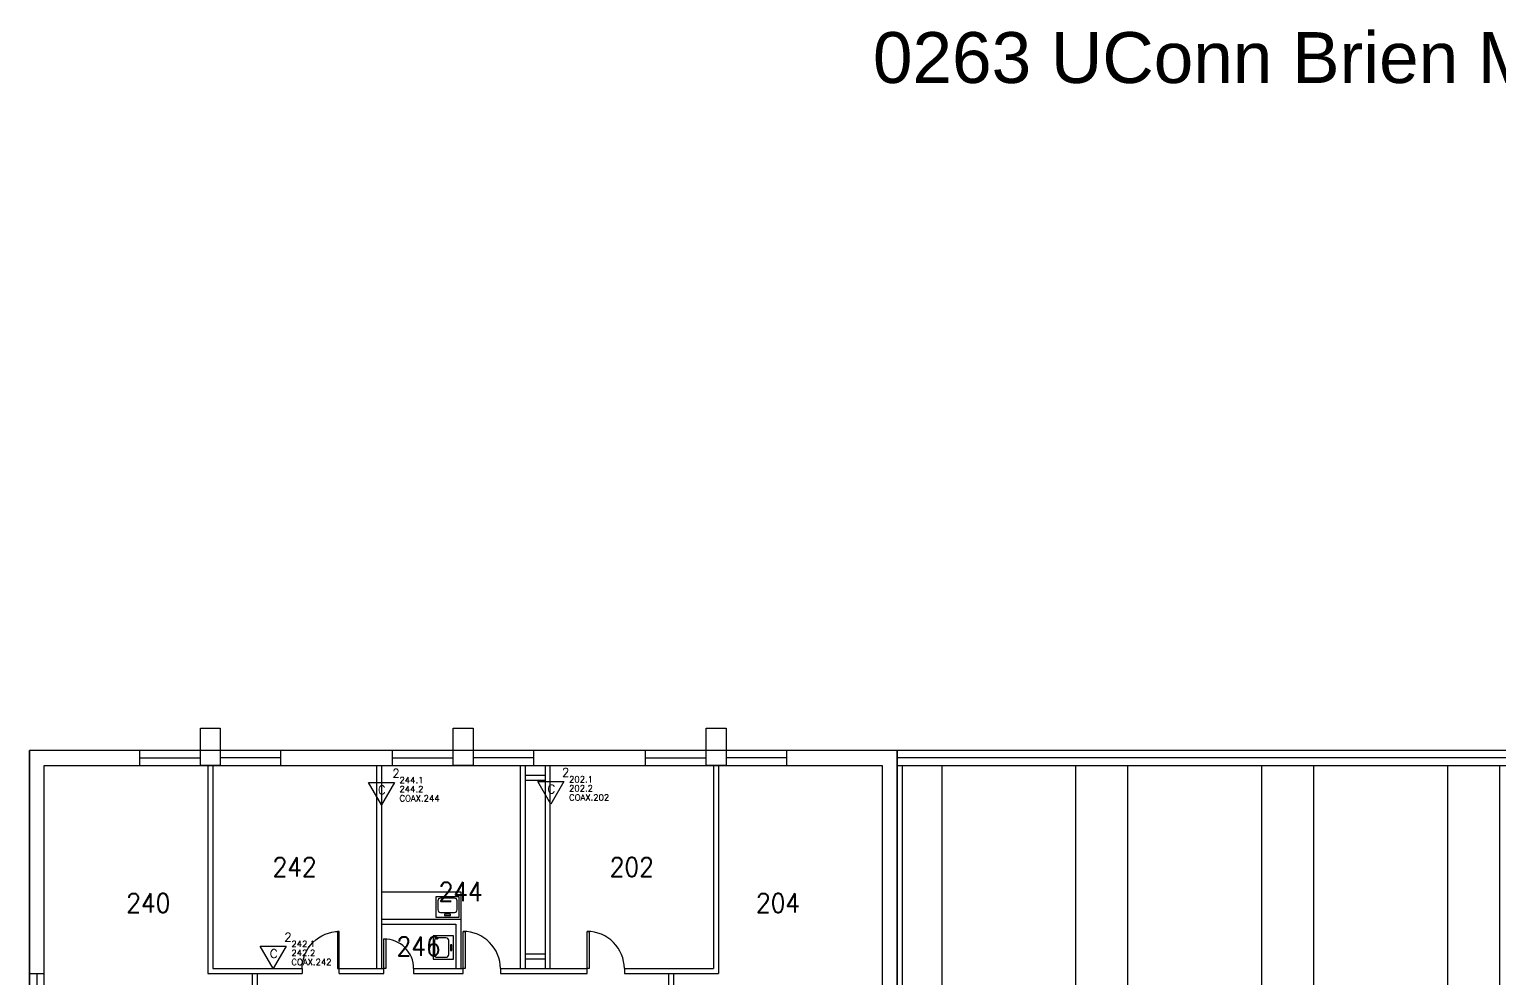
# Model space of a CAD drawing. Header units: inches. Extents: x -460 to 10305, y -938 to 5356.
# Drawn here: x 4036 to 5222, y 1107 to 1873 of the extents above; entities that cross this region are included whole.
import ezdxf
from ezdxf.enums import TextEntityAlignment as Align

# ---------------------------------------------------------------- set-up
doc = ezdxf.new("R2010")
doc.units = ezdxf.units.IN
doc.header["$MEASUREMENT"] = 0
doc.set_wipeout_variables(frame=1)
for name, color, linetype in [('01-0263-02-DWG-BFP-ARCH$0$SP-CASEHIDE', 11, 'Continuous'), ('01-0263-02-DWG-BFP-ARCH$0$SP-DOORS', 5, 'Continuous'), ('01-0263-02-DWG-BFP-ARCH$0$SP-FIXT', 35, 'Continuous'), ('01-0263-02-DWG-BFP-ARCH$0$SP-GROSS', 30, 'Continuous'), ('01-0263-02-DWG-BFP-ARCH$0$SP-RMNO', 7, 'Continuous'), ('01-0263-02-DWG-BFP-ARCH$0$SP-ROOM', 7, 'Continuous'), ('01-0263-02-DWG-BFP-ARCH$0$SP-SITE', 3, 'Continuous'), ('01-0263-02-DWG-BFP-ARCH$0$SP-WALL', 7, 'Continuous'), ('01-0263-02-DWG-BFP-ARCH$0$SP-WINDOWS', 6, 'Continuous'), ('01-0263-03-DWG-BFP-ARCH$0$SP-PRINT_TEXT', 250, 'Continuous'), ('T-Comm-E', 1, 'Continuous')]:
    doc.layers.add(name, color=color, linetype=linetype)
doc.layers.get('01-0263-02-DWG-BFP-ARCH$0$SP-ROOM').off()
doc.styles.add('01-0263-02-DWG-BFP-ARCH$0$ROMANS', font='ROMANS.shx', dxfattribs={"width": 0.9})
doc.styles.add('01-0263-03-DWG-BFP-ARCH$0$ARIAL', font='ARIAL', dxfattribs={"height": 0.2})
doc.styles.add('3-32', font='SIMPLEX.shx', dxfattribs={"height": 9})

# ---------------------------------------------------------------- blocks, each defined once
blk = doc.blocks.new('01-0263-02-DWG-BFP-ARCH$0$DOR00')
at = {"color": 0}
for p, q in [((0, 1), (0, 0)), ((1, 0), (1, 1))]:
    blk.add_line(p, q, dxfattribs=at)
blk = doc.blocks.new('01-0263-02-DWG-BFP-ARCH$0$DOR01')
at = {"color": 0}
for p, q in [((1, 1), (0, 1)), ((0, 1), (0, 0)), ((1, 0), (1, 1)), ((0, 0), (1, 0))]:
    blk.add_line(p, q, dxfattribs=at)
blk = doc.blocks.new('01-0263-02-DWG-BFP-ARCH$0$S')
for p, q in [((4.1, 17.7, 36), (4.1, 8.7, 36)), ((21.3, 20.6, 36), (7, 20.6, 36)), ((24.2, 8.7, 36), (24.2, 17.7, 36)), ((7, 5.8, 36), (21.3, 5.8, 36))]:
    blk.add_line(p, q)
at = {"elevation": 36}
for points in [[(2.2, 1.1), (26.2, 1.1), (26.2, 22.1), (2.2, 22.1)], [(11.2, 2.6), (17.1, 2.6), (17.1, 4.1), (11.2, 4.1)]]:
    blk.add_lwpolyline(points, close=True, dxfattribs=at)
for centre, start, end in [((7, 17.7, 36), 90, 180), ((21.3, 17.7, 36), 0, 90), ((7, 8.7, 36), 180, 270), ((21.3, 8.7, 36), 270, 0)]:
    blk.add_arc(centre, 2.88, start, end)
blk = doc.blocks.new('01-0263-02-DWG-BFP-ARCH$0$FMGRM1')
at = {"style": '01-0263-02-DWG-BFP-ARCH$0$ROMANS', "width": 0.9}
for tag, p in [('DATA1', (0, -0.443)), ('DATA2', (0, -0.602)), ('DATA3', (0, -0.762)), ('DATA4', (0, -0.921)), ('DATA5', (0, -1.081))]:
    blk.add_attdef(tag, text='', height=0.117, dxfattribs=at).set_placement(p, align=Align.CENTER)
at = {"linetype": 'Continuous'}
blk.add_wipeout([(-0.375, -0.125), (0.375, -0.125), (0.375, 0.125), (-0.375, 0.125)], dxfattribs=at)
at = {"style": '01-0263-02-DWG-BFP-ARCH$0$ROMANS', "width": 0.9}
blk.add_attdef('RMAREA', text='', height=0.117, dxfattribs=at).set_placement((0, -0.284), align=Align.CENTER)
at = {"layer": '01-0263-02-DWG-BFP-ARCH$0$SP-RMNO', "style": '01-0263-02-DWG-BFP-ARCH$0$ROMANS', "width": 0.9}
blk.add_attdef('RMNUMB', text='', height=0.16, dxfattribs=at).set_placement((0, 0), align=Align.MIDDLE)
blk = doc.blocks.new('01-0263-02-DWG-BFP-ARCH', base_point=(1295.2, 1353.4))
at = {"layer": '01-0263-02-DWG-BFP-ARCH$0$SP-CASEHIDE'}
for p, q in [((1579.2, 2527.4), (1643.2, 2527.4)), ((1643.2, 2527.4), (1643.2, 2505.4))]:
    blk.add_line(p, q, dxfattribs=at)
at = {"layer": '01-0263-02-DWG-BFP-ARCH$0$SP-DOORS'}
for points in [[(1515.2, 2465.4, -0.414214), (1545.2, 2495.4, -0.414214)], [(1675.2, 2465.4, 0.414214), (1645.2, 2495.4, 0.414214)], [(1775.2, 2465.4, 0.414214), (1745.2, 2495.4, 0.414214)], [(1605.2, 2465.4, 0.414214), (1581.2, 2489.4, 0.414214)]]:
    blk.add_lwpolyline(points, format="xyb", dxfattribs=at)
at = {"layer": '01-0263-02-DWG-BFP-ARCH$0$SP-GROSS'}
blk.add_lwpolyline([(1995.2, 2641.4), (1295.2, 2641.4), (1295.2, 1353.4), (1995.1, 1353.5), (1995, 1373.7), (1995.2, 2641.4)], close=True, dxfattribs=at)
at = {"layer": '01-0263-02-DWG-BFP-ARCH$0$SP-SITE'}
for p, q in [((2031.2, 2629.4), (2031.2, 2377.4)), ((2031.2, 2629.4), (2139.2, 2629.4)), ((2139.2, 2629.4), (2139.2, 2377.4)), ((2181.2, 2629.4), (2181.2, 2377.4)), ((2289.2, 2629.4), (2289.2, 2377.4)), ((2331.2, 2629.4), (2331.2, 2377.4)), ((2439.2, 2629.4), (2439.2, 2377.4)), ((2481.2, 2629.4), (2481.2, 2377.4))]:
    blk.add_line(p, q, dxfattribs=at)
for points in [[(2533.2, 2641.4), (2421.7, 2641.4), (1995.2, 2641.4)], [(2533.2, 2635.4), (1995.2, 2635.4)], [(1995.2, 2629.4), (2421.7, 2629.4), (2533.2, 2629.4)]]:
    blk.add_lwpolyline(points, dxfattribs=at)
at = {"layer": '01-0263-02-DWG-BFP-ARCH$0$SP-WALL'}
for p, q in [((1433.2, 2659.4), (1449.2, 2659.4)), ((1433.2, 2629.4), (1433.2, 2659.4)), ((1449.2, 2659.4), (1449.2, 2629.4)), ((1637.2, 2629.4), (1637.2, 2659.4)), ((1637.2, 2659.4), (1653.2, 2659.4)), ((1653.2, 2659.4), (1653.2, 2629.4)), ((1841.2, 2659.4), (1857.2, 2659.4)), ((1841.2, 2629.4), (1841.2, 2659.4)), ((1857.2, 2659.4), (1857.2, 2629.4)), ((1384.2, 2629.4), (1384.2, 2641.4)), ((1498.2, 2629.4), (1498.2, 2641.4)), ((1588.2, 2629.4), (1588.2, 2641.4)), ((1702.2, 2629.4), (1702.2, 2641.4)), ((1792.2, 2629.4), (1792.2, 2641.4)), ((1906.2, 2629.4), (1906.2, 2641.4)), ((1995.2, 2641.4), (1995.2, 1375.4)), ((1449.2, 2629.4), (1433.2, 2629.4)), ((1439.2, 2629.4), (1439.2, 2461.4)), ((1443.2, 2629.4), (1443.2, 2465.4)), ((1575.2, 2629.4), (1575.2, 2465.4)), ((1579.2, 2629.4), (1579.2, 2465.4)), ((1653.2, 2629.4), (1637.2, 2629.4)), ((1691.2, 2629.4), (1691.2, 2465.4)), ((1695.2, 2629.4), (1695.2, 2465.4)), ((1711.2, 2629.4), (1711.2, 2465.4)), ((1715.2, 2629.4), (1715.2, 2465.4)), ((1857.2, 2629.4), (1841.2, 2629.4)), ((1847.2, 2629.4), (1847.2, 2465.4)), ((1851.2, 2629.4), (1851.2, 2461.4)), ((1983.2, 2629.4), (1983.2, 1365.4)), ((1999.2, 2629.4), (1999.2, 1381.4)), ((1579.2, 2505.4), (1643.2, 2505.4)), ((1643.2, 2505.4), (1643.2, 2465.4)), ((1579.2, 2501.4), (1639.2, 2501.4)), ((1639.2, 2501.4), (1639.2, 2465.4)), ((1295.2, 2461.4), (1307.2, 2461.4)), ((1439.2, 2461.4), (1515.2, 2461.4)), ((1443.2, 2465.4), (1515.2, 2465.4)), ((1475.2, 2445.4), (1475.2, 2461.4)), ((1479.2, 2445.4), (1479.2, 2461.4)), ((1545.2, 2465.4), (1581.2, 2465.4)), ((1545.2, 2461.4), (1581.2, 2461.4)), ((1605.2, 2465.4), (1645.2, 2465.4)), ((1605.2, 2461.4), (1645.2, 2461.4)), ((1675.2, 2465.4), (1745.2, 2465.4)), ((1675.2, 2461.4), (1745.2, 2461.4)), ((1775.2, 2465.4), (1847.2, 2465.4)), ((1775.2, 2461.4), (1851.2, 2461.4)), ((1811.2, 2445.4), (1811.2, 2461.4)), ((1815.2, 2445.4), (1815.2, 2461.4))]:
    blk.add_line(p, q, dxfattribs=at)
for points in [[(1295.2, 1904.4), (1295.2, 2411.4), (1295.2, 2641.4)], [(1994.5, 2641.4), (1295.2, 2641.4)], [(1307.2, 1904.4), (1307.2, 2411.4), (1307.2, 2629.4)], [(1307.2, 2629.4), (1983.2, 2629.4)], [(1695.2, 2621.4), (1711.2, 2621.4)], [(1695.2, 2617.4), (1711.2, 2617.4)], [(1695.2, 2477.4), (1711.2, 2477.4)], [(1695.2, 2473.4), (1711.2, 2473.4)]]:
    blk.add_lwpolyline(points, dxfattribs=at)
at = {"layer": '01-0263-02-DWG-BFP-ARCH$0$SP-WINDOWS'}
for p, q in [((1384.2, 2635.4), (1433.2, 2635.4)), ((1498.2, 2635.4), (1449.2, 2635.4)), ((1588.2, 2635.4), (1637.2, 2635.4)), ((1702.2, 2635.4), (1653.2, 2635.4)), ((1792.2, 2635.4), (1841.2, 2635.4)), ((1906.2, 2635.4), (1857.2, 2635.4)), ((1301.2, 2461.4), (1301.2, 2412.4))]:
    blk.add_line(p, q, dxfattribs=at)
at = {"layer": '01-0263-02-DWG-BFP-ARCH$0$SP-DOORS', "rotation": 90}
for p, xscale, yscale, zscale in [((1545.2, 2465.4), 30, 1.5, 30), ((1645.2, 2465.4), 30, -1.5, 30), ((1745.2, 2465.4), 30, -1.5, 30), ((1581.2, 2465.4), 24, -1.5, 24)]:
    blk.add_blockref('01-0263-02-DWG-BFP-ARCH$0$DOR01', p, dxfattribs=dict(at, xscale=xscale, yscale=yscale, zscale=zscale))
at = {"layer": '01-0263-02-DWG-BFP-ARCH$0$SP-FIXT', "xscale": 0.78, "yscale": 0.78, "zscale": 0.78}
blk.add_blockref('01-0263-02-DWG-BFP-ARCH$0$S', (1621.5, 2506.2, 7.9), dxfattribs=at)
at = {"layer": '01-0263-02-DWG-BFP-ARCH$0$SP-FIXT', "xscale": 0.78, "yscale": 0.78, "zscale": 0.78, "rotation": 90}
blk.add_blockref('01-0263-02-DWG-BFP-ARCH$0$S', (1638.1, 2471.4, 7.9), dxfattribs=at)
at = {"layer": '01-0263-02-DWG-BFP-ARCH$0$SP-WALL', "xscale": 30, "yscale": 4, "zscale": 30, "rotation": 180}
blk.add_blockref('01-0263-02-DWG-BFP-ARCH$0$DOR00', (1545.2, 2465.4), dxfattribs=at)
at = {"layer": '01-0263-02-DWG-BFP-ARCH$0$SP-WALL', "yscale": -4}
for p, xscale, zscale in [((1581.2, 2465.4), 24, 24), ((1645.2, 2465.4), 30, 30), ((1745.2, 2465.4), 30, 30)]:
    blk.add_blockref('01-0263-02-DWG-BFP-ARCH$0$DOR00', p, dxfattribs=dict(at, xscale=xscale, zscale=zscale))
at = {"layer": '01-0263-02-DWG-BFP-ARCH$0$SP-ROOM'}
ref = blk.add_blockref('01-0263-02-DWG-BFP-ARCH$0$FMGRM1', (1509.2, 2547.4), dxfattribs=dict(at, xscale=96, yscale=96, zscale=96))
ref.add_attrib('RMNUMB', '242', dxfattribs={"layer": '01-0263-02-DWG-BFP-ARCH$0$SP-RMNO', "height": 15.36, "style": '01-0263-02-DWG-BFP-ARCH$0$ROMANS', "width": 0.9}).set_placement((1509.2, 2547.4), align=Align.MIDDLE)
ref = blk.add_blockref('01-0263-02-DWG-BFP-ARCH$0$FMGRM1', (1781.2, 2547.4), dxfattribs=dict(at, xscale=96, yscale=96, zscale=96))
ref.add_attrib('RMNUMB', '202', dxfattribs={"layer": '01-0263-02-DWG-BFP-ARCH$0$SP-RMNO', "height": 15.36, "style": '01-0263-02-DWG-BFP-ARCH$0$ROMANS', "width": 0.9}).set_placement((1781.2, 2547.4), align=Align.MIDDLE)
ref = blk.add_blockref('01-0263-02-DWG-BFP-ARCH$0$FMGRM1', (1643.2, 2527.4), dxfattribs=dict(at, xscale=96, yscale=96, zscale=96))
ref.add_attrib('RMNUMB', '244', dxfattribs={"layer": '01-0263-02-DWG-BFP-ARCH$0$SP-RMNO', "height": 15.36, "style": '01-0263-02-DWG-BFP-ARCH$0$ROMANS', "width": 0.9}).set_placement((1643.2, 2527.4), align=Align.MIDDLE)
ref = blk.add_blockref('01-0263-02-DWG-BFP-ARCH$0$FMGRM1', (1391.2, 2518.4), dxfattribs=dict(at, xscale=96, yscale=96, zscale=96))
ref.add_attrib('RMNUMB', '240', dxfattribs={"layer": '01-0263-02-DWG-BFP-ARCH$0$SP-RMNO', "height": 15.36, "style": '01-0263-02-DWG-BFP-ARCH$0$ROMANS', "width": 0.9}).set_placement((1391.2, 2518.4), align=Align.MIDDLE)
ref = blk.add_blockref('01-0263-02-DWG-BFP-ARCH$0$FMGRM1', (1899.2, 2518.4), dxfattribs=dict(at, xscale=96, yscale=96, zscale=96))
ref.add_attrib('RMNUMB', '204', dxfattribs={"layer": '01-0263-02-DWG-BFP-ARCH$0$SP-RMNO', "height": 15.36, "style": '01-0263-02-DWG-BFP-ARCH$0$ROMANS', "width": 0.9}).set_placement((1899.2, 2518.4), align=Align.MIDDLE)
ref = blk.add_blockref('01-0263-02-DWG-BFP-ARCH$0$FMGRM1', (1609.2, 2483.4), dxfattribs=dict(at, xscale=96, yscale=96, zscale=96))
ref.add_attrib('RMNUMB', '246', dxfattribs={"layer": '01-0263-02-DWG-BFP-ARCH$0$SP-RMNO', "height": 15.36, "style": '01-0263-02-DWG-BFP-ARCH$0$ROMANS', "width": 0.9}).set_placement((1609.2, 2483.4), align=Align.MIDDLE)
blk = doc.blocks.new('01-0263-03-DWG-BFP-ARCH', base_point=(1295.2, 1353.4))
at = {"layer": '01-0263-03-DWG-BFP-ARCH$0$SP-PRINT_TEXT', "linetype": 'Continuous', "style": '01-0263-03-DWG-BFP-ARCH$0$ARIAL'}
blk.add_text('0263 UConn Brien McMahon Hall & Dining - 03', height=41.084, dxfattribs=at).set_placement((2577, 1234.2), align=Align.CENTER)
blk = doc.blocks.new('VOICE(1)DATA(1)COAX(1)')
for p, q in [((0, 0), (-10.5, 18.2)), ((-10.5, 18.2), (10.5, 18.2)), ((10.5, 18.2), (0, 0))]:
    blk.add_line(p, q)
at = {"char_height": 7, "attachment_point": 1, "style": '3-32'}
for s, insert, width in [('2', (8.8, 29), 11.781), ('C', (-2.8, 15.6), 12.703)]:
    blk.add_mtext(s, dxfattribs=dict(at, insert=insert, width=width))
at = {"style": '3-32', "flags": 1}
for tag, p in [('RM_NUMBER', (92.1, 138.9)), ('UTP_CATEGORY', (92.1, 125.6)), ('QUANTITY_UTP', (92.1, 112.4)), ('WIRELESS_OUTLET_LOCATION', (92.1, 99.4)), ('TELECOMM_ROOM', (92.1, 85.6)), ('QTY_COAX', (91.3, 59.5)), ('POS_4', (202.7, 34.3)), ('POS_5', (202.7, 26)), ('POS_6', (202.7, 17.5))]:
    blk.add_attdef(tag, p, '', height=5, dxfattribs=at)
at = {"flags": 1}
blk.add_attdef('WO_NUMBER', text='', height=5, dxfattribs=at).set_placement((90.2, 43.1), align=Align.BOTTOM_LEFT)
at = {"style": '3-32'}
for tag, p in [('POS_1', (14.6, 17.5)), ('POS_2', (14.6, 10.2)), ('POS_3', (14.6, 2.8))]:
    blk.add_attdef(tag, p, '', height=5, dxfattribs=at)

msp = doc.modelspace()

# ---------------------------------------------------------------- block references
for name, p in [('01-0263-03-DWG-BFP-ARCH', (4035.9, 1949.1)), ('01-0263-02-DWG-BFP-ARCH', (4035.9, 3.3))]:
    msp.add_blockref(name, p)

# ---------------------------------------------------------------- next in the draw order: block references
at = {"layer": 'T-Comm-E'}
for p, values in [((4319.9, 1247.4), {'POS_1': '244.1', 'POS_2': '244.2', 'POS_3': 'COAX.244'}), ((4456.7, 1248.1), {'POS_1': '202.1', 'POS_2': '202.2', 'POS_3': 'COAX.202'}), ((4232.7, 1115.3), {'POS_1': '242.1', 'POS_2': '242.2', 'POS_3': 'COAX.242'})]:
    msp.add_blockref('VOICE(1)DATA(1)COAX(1)', p, dxfattribs=at).add_auto_attribs(values)

doc.saveas('drawing.dxf')
